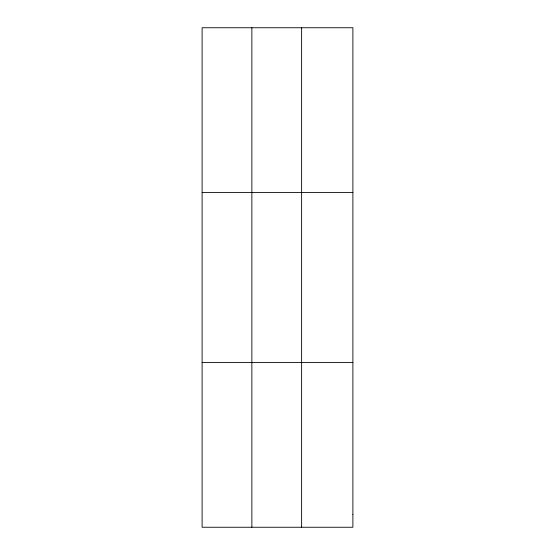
<?xml version="1.0" encoding="UTF-8"?>
<svg xmlns="http://www.w3.org/2000/svg" width="555" height="555" viewBox="0 0 555 555"><rect width="100%" height="100%" fill="white"/><g stroke="black" fill="none" stroke-linecap="round" stroke-linejoin="round"><path stroke-width="0.83" d="M251.866 527.25L251.866 27.75M301.622 527.25L301.622 27.75M202.11 192.585L352.89 192.585M202.11 362.415L352.89 362.415M352.89 514.568L352.89 527.25L202.11 527.25L202.11 27.75L352.89 27.75L352.89 514.568"/></g></svg>
